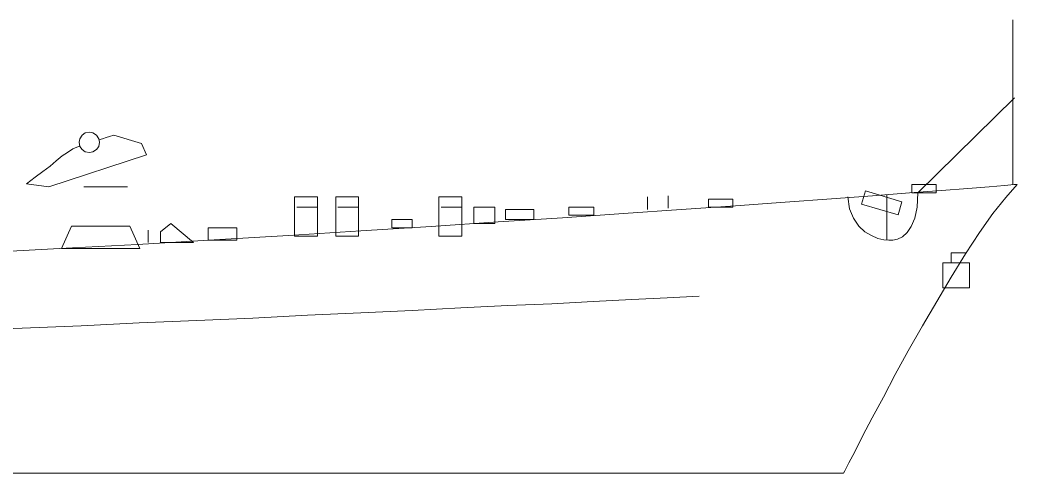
# Model space of a CAD drawing. Header units: millimetres. Extents: x -11119 to 8439, y -3599 to 8618.
# Drawn here: x 4175 to 8439, y -3599 to -1660 of the extents above; entities that cross this region are included whole.
import ezdxf

# ---------------------------------------------------------------- set-up
doc = ezdxf.new("R2010")
doc.units = ezdxf.units.MM
doc.layers.add('a_MUEBLE', color=250, linetype='Continuous', lineweight=5)

# ---------------------------------------------------------------- blocks, each defined once
blk = doc.blocks.new('ca_nav21')
at = {"layer": 'a_MUEBLE', "linetype": 'Continuous'}
for points in [[(9951.75, 1938.8), (9951.75, 1234.9)], [(9951.75, 1938.8), (9951.75, 1234.9), (9951.75, 1938.8)], [(9245.35, 1181.6), (9252.95, 1130.7), (9270.75, 1090.1), (9293.65, 1057), (9319.05, 1031.6), (9347.05, 1016.4), (9374.95, 1003.7), (9400.35, 998.6), (9420.65, 996.1), (9438.45, 996.1), (9458.85, 1001.1), (9479.15, 1011.3), (9499.45, 1029.1), (9517.25, 1054.5), (9532.55, 1090.1), (9542.65, 1138.4), (9545.25, 1199.3), (9959.35, 1605.9)], [(6003.05, 1372.1), (6018.35, 1374.7), (6033.55, 1384.8), (6043.75, 1397.5), (6046.25, 1415.3), (6043.75, 1430.6), (6033.55, 1445.8), (6018.35, 1456), (6003.05, 1458.5), (5985.25, 1456), (5972.55, 1445.8), (5962.35, 1430.6), (5959.85, 1415.3), (5962.35, 1397.5), (5972.55, 1384.8), (5985.25, 1374.7), (6003.05, 1372.1)], [(6043.75, 1425.5), (6058.95, 1430.6), (6074.25, 1435.7), (6089.45, 1440.7), (6107.25, 1445.8), (6226.65, 1410.2), (6246.95, 1362), (5830.25, 1224.7), (5733.75, 1237.5), (5771.85, 1265.4), (5804.85, 1290.8), (5835.35, 1313.7), (5860.75, 1336.6), (5886.15, 1356.9), (5909.05, 1372.1), (5931.95, 1387.4), (5957.35, 1397.5), (5962.35, 1400.1), (5962.35, 1397.5)], [(-9227.55, 0), (9227.55, 0), (9232.65, 10.1), (9250.45, 43.2), (9275.85, 91.5), (9308.85, 157.5), (9349.55, 236.3), (9397.85, 325.2), (9448.65, 421.8), (9504.55, 523.4), (9565.55, 630.2), (9626.55, 734.3), (9687.55, 838.5), (9748.45, 937.6), (9809.45, 1029.1), (9865.35, 1110.4), (9921.25, 1179), (9969.55, 1234.9), (9956.85, 1234.9), (9916.15, 1229.8), (9850.15, 1224.7), (9758.65, 1217.1), (9646.85, 1209.5), (9509.65, 1199.3), (9352.05, 1186.6), (9176.75, 1173.9), (8978.55, 1158.7), (8765.15, 1143.4), (8533.85, 1128.2), (8287.45, 1110.4), (8025.65, 1092.6), (7751.25, 1074.8), (7464.15, 1054.5), (7164.25, 1036.7), (6854.25, 1016.4), (6536.65, 998.6), (6208.85, 978.3), (5876.05, 960.5), (5535.55, 942.7)], [(5980.15, 1224.7), (6165.65, 1224.7)], [(5980.15, 1224.7), (6165.65, 1224.7), (5980.15, 1224.7)], [(9461.35, 1105.3), (9476.65, 1161.2), (9321.65, 1207), (9303.85, 1151.1), (9461.35, 1105.3)], [(9623.95, 1199.3), (9623.95, 1234.9), (9519.75, 1234.9), (9519.75, 1199.3), (9623.95, 1199.3)], [(6978.75, 1013.8), (6978.75, 1181.6), (6879.65, 1181.6), (6879.65, 1013.8), (6978.75, 1013.8)], [(7154.15, 1013.8), (7154.15, 1181.6), (7057.55, 1181.6), (7057.55, 1013.8), (7154.15, 1013.8)], [(7596.25, 1013.8), (7596.25, 1181.6), (7497.15, 1181.6), (7497.15, 1013.8), (7596.25, 1013.8)], [(8389.05, 1181.6), (8389.05, 1128.2)], [(8389.05, 1181.6), (8389.05, 1128.2), (8389.05, 1181.6)], [(8477.95, 1186.6), (8477.95, 1133.3)], [(8477.95, 1186.6), (8477.95, 1133.3), (8477.95, 1186.6)], [(8754.95, 1138.4), (8754.95, 1171.4), (8650.75, 1171.4), (8650.75, 1138.4), (8754.95, 1138.4)], [(9413.05, 1189.2), (9413.05, 996.1)], [(6889.85, 1138.4), (6978.75, 1138.4)], [(6889.85, 1138.4), (6978.75, 1138.4), (6889.85, 1138.4)], [(7065.15, 1138.4), (7154.15, 1138.4)], [(7065.15, 1138.4), (7154.15, 1138.4), (7065.15, 1138.4)], [(7507.35, 1138.4), (7596.25, 1138.4)], [(7507.35, 1138.4), (7596.25, 1138.4), (7507.35, 1138.4)], [(7736.05, 1067.2), (7736.05, 1138.4), (7647.05, 1138.4), (7647.05, 1067.2), (7736.05, 1067.2)], [(7903.75, 1085), (7903.75, 1128.2), (7781.75, 1128.2), (7781.75, 1085), (7903.75, 1085)], [(8160.35, 1102.8), (8160.35, 1138.4), (8053.65, 1138.4), (8053.65, 1102.8), (8160.35, 1102.8)], [(6307.95, 985.9), (6307.95, 1031.6), (6351.15, 1067.2), (6447.75, 985.9), (6307.95, 985.9)], [(7382.85, 1049.4), (7382.85, 1085), (7296.45, 1085), (7296.45, 1049.4), (7382.85, 1049.4)], [(6219.05, 960.5), (6175.85, 1057), (5926.85, 1057), (5883.65, 960.5), (6219.05, 960.5)], [(6254.65, 1039.3), (6254.65, 985.9)], [(6254.65, 1039.3), (6254.65, 985.9), (6254.65, 1039.3)], [(6633.25, 996.1), (6633.25, 1049.4), (6511.25, 1049.4), (6511.25, 996.1), (6633.25, 996.1)], [(9687.55, 899.5), (9687.55, 942.7), (9748.45, 942.7)], [(9766.25, 792.8), (9766.25, 899.5), (9651.95, 899.5), (9651.95, 792.8), (9766.25, 792.8)], [(8610.15, 757.2), (8472.95, 749.6), (8322.95, 742), (8157.85, 734.3), (7979.95, 724.2), (7791.95, 716.5), (7591.15, 706.4), (7382.85, 696.2), (7164.25, 686.1), (6935.65, 675.9), (6701.85, 663.2), (6462.95, 653), (6216.45, 642.9), (5967.45, 630.2), (5715.95, 620), (5459.25, 609.8)]]:
    blk.add_lwpolyline(points, dxfattribs=at)

msp = doc.modelspace()

# ---------------------------------------------------------------- block references
at = {"layer": 'a_MUEBLE'}
msp.add_blockref('ca_nav21', (-1531, -3598.6), dxfattribs=at)

doc.saveas('drawing.dxf')
